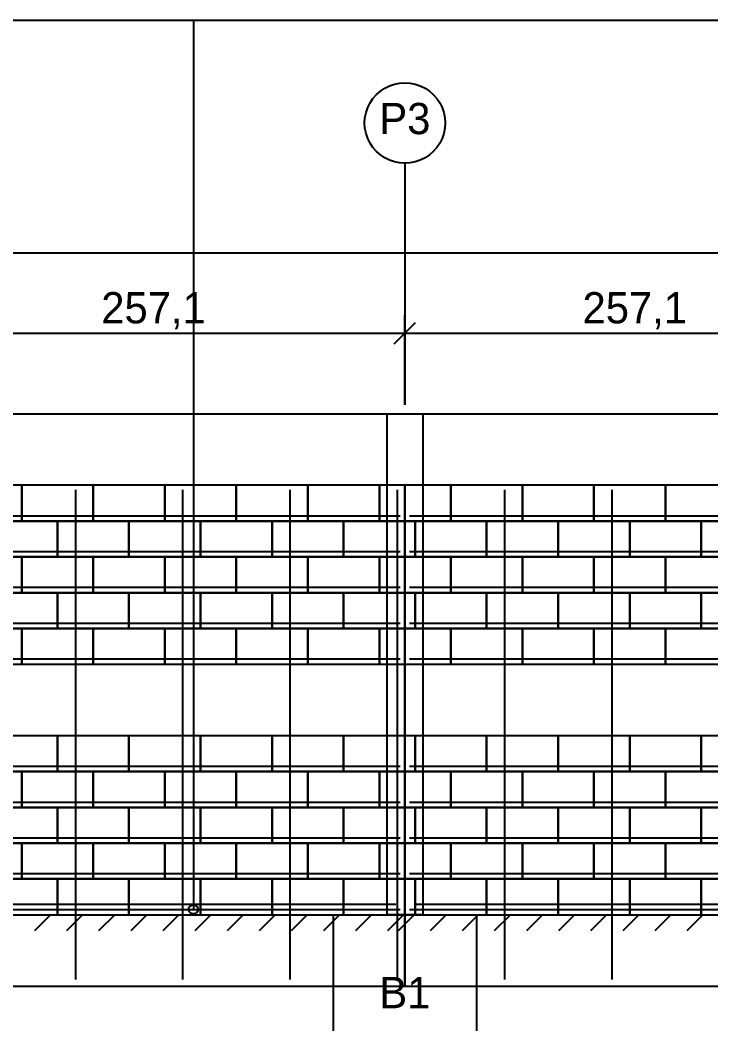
# Model space of a CAD drawing. Header units: millimetres. Extents: x 0 to 3648, y 0 to 594.
# Drawn here: x 2920.8 to 2998.1, y 367.5 to 479.7 of the extents above; entities that cross this region are included whole.
import ezdxf
from ezdxf.enums import TextEntityAlignment as Align

# ---------------------------------------------------------------- set-up
doc = ezdxf.new("R2010")
doc.units = ezdxf.units.MM
for name, color, linetype in [('ALVENARIA', 8, 'CONTINUOUS'), ('COTAS', 4, 'CONTINUOUS'), ('EIXOS', 6, 'CONTINUOUS'), ('FORMAS', 7, 'CONTINUOUS'), ('TEXTOS', 2, 'CONTINUOUS')]:
    doc.layers.add(name, color=color, linetype=linetype)

msp = doc.modelspace()

# ---------------------------------------------------------------- linework, layer by layer
at = {"layer": 'ALVENARIA'}
for p, q in [((2921.00005, 427.73883), (2913, 427.73883)), ((2921.00005, 423.73882), (2921.00005, 427.73883)), ((2929.0001, 427.73883), (2921.00005, 427.73883)), ((2921.00005, 427.73883), (2921.00005, 423.73882)), ((2929.0001, 423.73882), (2929.0001, 427.73883)), ((2937.00015, 427.73883), (2929.0001, 427.73883)), ((2929.0001, 427.73883), (2929.0001, 423.73882)), ((2937.00015, 423.73882), (2937.00015, 427.73883)), ((2944.99995, 427.73883), (2937.00015, 427.73883)), ((2937.00015, 427.73883), (2937.00015, 423.73882)), ((2944.99995, 423.73882), (2944.99995, 427.73883)), ((2953, 427.73883), (2944.99995, 427.73883)), ((2944.99995, 427.73883), (2944.99995, 423.73882)), ((2953, 423.73882), (2953, 427.73883)), ((2961.00005, 427.73883), (2953, 427.73883)), ((2953, 427.73883), (2953, 423.73882)), ((2961.00005, 423.73882), (2961.00005, 427.73883)), ((2963.85712, 427.73883), (2961.00005, 427.73883)), ((2961.00005, 427.73883), (2961.00005, 423.73882)), ((2963.85712, 423.73882), (2963.85712, 427.73883)), ((2969.0001, 427.73883), (2963.85712, 427.73883)), ((2963.85712, 427.73883), (2963.85712, 423.73882)), ((2969.0001, 423.73882), (2969.0001, 427.73883)), ((2977.00015, 427.73883), (2969.0001, 427.73883)), ((2969.0001, 427.73883), (2969.0001, 423.73882)), ((2977.00015, 423.73882), (2977.00015, 427.73883)), ((2984.99995, 427.73883), (2977.00015, 427.73883)), ((2977.00015, 427.73883), (2977.00015, 423.73882)), ((2984.99995, 423.73882), (2984.99995, 427.73883)), ((2993, 427.73883), (2984.99995, 427.73883)), ((2984.99995, 427.73883), (2984.99995, 423.73882)), ((2993, 423.73882), (2993, 427.73883)), ((3001.00005, 427.73883), (2993, 427.73883)), ((2993, 427.73883), (2993, 423.73882)), ((2913, 423.73882), (2921.00005, 423.73882)), ((2924.99995, 423.73882), (2917.00015, 423.73882)), ((2921.00005, 423.73882), (2929.0001, 423.73882)), ((2924.99995, 419.73881), (2924.99995, 423.73882)), ((2933, 423.73882), (2924.99995, 423.73882)), ((2924.99995, 423.73882), (2924.99995, 419.73881)), ((2929.0001, 423.73882), (2937.00015, 423.73882)), ((2933, 419.73881), (2933, 423.73882)), ((2941.00005, 423.73882), (2933, 423.73882)), ((2933, 423.73882), (2933, 419.73881)), ((2937.00015, 423.73882), (2944.99995, 423.73882)), ((2941.00005, 419.73881), (2941.00005, 423.73882)), ((2949.0001, 423.73882), (2941.00005, 423.73882)), ((2941.00005, 423.73882), (2941.00005, 419.73881)), ((2944.99995, 423.73882), (2953, 423.73882)), ((2949.0001, 419.73881), (2949.0001, 423.73882)), ((2957.00015, 423.73882), (2949.0001, 423.73882)), ((2949.0001, 423.73882), (2949.0001, 419.73881)), ((2953, 423.73882), (2961.00005, 423.73882)), ((2957.00015, 419.73881), (2957.00015, 423.73882)), ((2963.85712, 423.73882), (2957.00015, 423.73882)), ((2957.00015, 423.73882), (2957.00015, 419.73881)), ((2961.00005, 423.73882), (2963.85712, 423.73882)), ((2963.85712, 419.73881), (2963.85712, 423.73882)), ((2964.99995, 423.73882), (2963.85712, 423.73882)), ((2963.85712, 423.73882), (2963.85712, 419.73881)), ((2963.85712, 423.73882), (2969.0001, 423.73882)), ((2964.99995, 419.73881), (2964.99995, 423.73882)), ((2973, 423.73882), (2964.99995, 423.73882)), ((2964.99995, 423.73882), (2964.99995, 419.73881)), ((2969.0001, 423.73882), (2977.00015, 423.73882)), ((2973, 419.73881), (2973, 423.73882)), ((2981.00005, 423.73882), (2973, 423.73882)), ((2973, 423.73882), (2973, 419.73881)), ((2977.00015, 423.73882), (2984.99995, 423.73882)), ((2981.00005, 419.73881), (2981.00005, 423.73882)), ((2989.0001, 423.73882), (2981.00005, 423.73882)), ((2981.00005, 423.73882), (2981.00005, 419.73881)), ((2984.99995, 423.73882), (2993, 423.73882)), ((2989.0001, 419.73881), (2989.0001, 423.73882)), ((2997.00015, 423.73882), (2989.0001, 423.73882)), ((2989.0001, 423.73882), (2989.0001, 419.73881)), ((2993, 423.73882), (3001.00005, 423.73882)), ((2997.00015, 419.73881), (2997.00015, 423.73882)), ((3004.99995, 423.73882), (2997.00015, 423.73882)), ((2997.00015, 423.73882), (2997.00015, 419.73881)), ((2921.00005, 419.73881), (2913, 419.73881)), ((2917.00015, 419.73881), (2924.99995, 419.73881)), ((2921.00005, 415.73881), (2921.00005, 419.73881)), ((2929.0001, 419.73881), (2921.00005, 419.73881)), ((2921.00005, 419.73881), (2921.00005, 415.73881)), ((2924.99995, 419.73881), (2933, 419.73881)), ((2929.0001, 415.73881), (2929.0001, 419.73881)), ((2937.00015, 419.73881), (2929.0001, 419.73881)), ((2929.0001, 419.73881), (2929.0001, 415.73881)), ((2933, 419.73881), (2941.00005, 419.73881)), ((2937.00015, 415.73881), (2937.00015, 419.73881)), ((2944.99995, 419.73881), (2937.00015, 419.73881)), ((2937.00015, 419.73881), (2937.00015, 415.73881)), ((2941.00005, 419.73881), (2949.0001, 419.73881)), ((2944.99995, 415.73881), (2944.99995, 419.73881)), ((2953, 419.73881), (2944.99995, 419.73881)), ((2944.99995, 419.73881), (2944.99995, 415.73881)), ((2949.0001, 419.73881), (2957.00015, 419.73881)), ((2953, 415.73881), (2953, 419.73881)), ((2961.00005, 419.73881), (2953, 419.73881)), ((2953, 419.73881), (2953, 415.73881)), ((2957.00015, 419.73881), (2963.85712, 419.73881)), ((2961.00005, 415.73881), (2961.00005, 419.73881)), ((2963.85712, 419.73881), (2961.00005, 419.73881)), ((2961.00005, 419.73881), (2961.00005, 415.73881)), ((2963.85712, 415.73881), (2963.85712, 419.73881)), ((2969.0001, 419.73881), (2963.85712, 419.73881)), ((2963.85712, 419.73881), (2963.85712, 415.73881)), ((2963.85712, 419.73881), (2964.99995, 419.73881)), ((2964.99995, 419.73881), (2973, 419.73881)), ((2969.0001, 415.73881), (2969.0001, 419.73881)), ((2977.00015, 419.73881), (2969.0001, 419.73881)), ((2969.0001, 419.73881), (2969.0001, 415.73881)), ((2973, 419.73881), (2981.00005, 419.73881)), ((2977.00015, 415.73881), (2977.00015, 419.73881)), ((2984.99995, 419.73881), (2977.00015, 419.73881)), ((2977.00015, 419.73881), (2977.00015, 415.73881)), ((2981.00005, 419.73881), (2989.0001, 419.73881)), ((2984.99995, 415.73881), (2984.99995, 419.73881)), ((2993, 419.73881), (2984.99995, 419.73881)), ((2984.99995, 419.73881), (2984.99995, 415.73881)), ((2989.0001, 419.73881), (2997.00015, 419.73881)), ((2993, 415.73881), (2993, 419.73881)), ((3001.00005, 419.73881), (2993, 419.73881)), ((2993, 419.73881), (2993, 415.73881)), ((2997.00015, 419.73881), (3004.99995, 419.73881)), ((2913, 415.73881), (2921.00005, 415.73881)), ((2924.99995, 415.73881), (2917.00015, 415.73881)), ((2921.00005, 415.73881), (2929.0001, 415.73881)), ((2924.99995, 411.73882), (2924.99995, 415.73881)), ((2933, 415.73881), (2924.99995, 415.73881)), ((2924.99995, 415.73881), (2924.99995, 411.73882)), ((2929.0001, 415.73881), (2937.00015, 415.73881)), ((2933, 411.73882), (2933, 415.73881)), ((2941.00005, 415.73881), (2933, 415.73881)), ((2933, 415.73881), (2933, 411.73882)), ((2937.00015, 415.73881), (2944.99995, 415.73881)), ((2941.00005, 411.73882), (2941.00005, 415.73881)), ((2949.0001, 415.73881), (2941.00005, 415.73881)), ((2941.00005, 415.73881), (2941.00005, 411.73882)), ((2944.99995, 415.73881), (2953, 415.73881)), ((2949.0001, 411.73882), (2949.0001, 415.73881)), ((2957.00015, 415.73881), (2949.0001, 415.73881)), ((2949.0001, 415.73881), (2949.0001, 411.73882)), ((2953, 415.73881), (2961.00005, 415.73881)), ((2957.00015, 411.73882), (2957.00015, 415.73881)), ((2963.85712, 415.73881), (2957.00015, 415.73881)), ((2957.00015, 415.73881), (2957.00015, 411.73882)), ((2961.00005, 415.73881), (2963.85712, 415.73881)), ((2963.85712, 411.73882), (2963.85712, 415.73881)), ((2964.99995, 415.73881), (2963.85712, 415.73881)), ((2963.85712, 415.73881), (2963.85712, 411.73882)), ((2963.85712, 415.73881), (2969.0001, 415.73881)), ((2964.99995, 411.73882), (2964.99995, 415.73881)), ((2973, 415.73881), (2964.99995, 415.73881)), ((2964.99995, 415.73881), (2964.99995, 411.73882)), ((2969.0001, 415.73881), (2977.00015, 415.73881)), ((2973, 411.73882), (2973, 415.73881)), ((2981.00005, 415.73881), (2973, 415.73881)), ((2973, 415.73881), (2973, 411.73882)), ((2977.00015, 415.73881), (2984.99995, 415.73881)), ((2981.00005, 411.73882), (2981.00005, 415.73881)), ((2989.0001, 415.73881), (2981.00005, 415.73881)), ((2981.00005, 415.73881), (2981.00005, 411.73882)), ((2984.99995, 415.73881), (2993, 415.73881)), ((2989.0001, 411.73882), (2989.0001, 415.73881)), ((2997.00015, 415.73881), (2989.0001, 415.73881)), ((2989.0001, 415.73881), (2989.0001, 411.73882)), ((2993, 415.73881), (3001.00005, 415.73881)), ((2997.00015, 411.73882), (2997.00015, 415.73881)), ((3004.99995, 415.73881), (2997.00015, 415.73881)), ((2997.00015, 415.73881), (2997.00015, 411.73882)), ((2921.00005, 411.73882), (2913, 411.73882)), ((2917.00015, 411.73882), (2924.99995, 411.73882)), ((2921.00005, 407.73883), (2921.00005, 411.73882)), ((2929.0001, 411.73882), (2921.00005, 411.73882)), ((2921.00005, 411.73882), (2921.00005, 407.73883)), ((2924.99995, 411.73882), (2933, 411.73882)), ((2929.0001, 407.73883), (2929.0001, 411.73882)), ((2937.00015, 411.73882), (2929.0001, 411.73882)), ((2929.0001, 411.73882), (2929.0001, 407.73883)), ((2933, 411.73882), (2941.00005, 411.73882)), ((2937.00015, 407.73883), (2937.00015, 411.73882)), ((2944.99995, 411.73882), (2937.00015, 411.73882)), ((2937.00015, 411.73882), (2937.00015, 407.73883)), ((2941.00005, 411.73882), (2949.0001, 411.73882)), ((2944.99995, 407.73883), (2944.99995, 411.73882)), ((2953, 411.73882), (2944.99995, 411.73882)), ((2944.99995, 411.73882), (2944.99995, 407.73883)), ((2949.0001, 411.73882), (2957.00015, 411.73882)), ((2953, 407.73883), (2953, 411.73882)), ((2961.00005, 411.73882), (2953, 411.73882)), ((2953, 411.73882), (2953, 407.73883)), ((2957.00015, 411.73882), (2963.85712, 411.73882)), ((2961.00005, 407.73883), (2961.00005, 411.73882)), ((2963.85712, 411.73882), (2961.00005, 411.73882)), ((2961.00005, 411.73882), (2961.00005, 407.73883)), ((2963.85712, 407.73883), (2963.85712, 411.73882)), ((2969.0001, 411.73882), (2963.85712, 411.73882)), ((2963.85712, 411.73882), (2963.85712, 407.73883)), ((2963.85712, 411.73882), (2964.99995, 411.73882)), ((2964.99995, 411.73882), (2973, 411.73882)), ((2969.0001, 407.73883), (2969.0001, 411.73882)), ((2977.00015, 411.73882), (2969.0001, 411.73882)), ((2969.0001, 411.73882), (2969.0001, 407.73883)), ((2973, 411.73882), (2981.00005, 411.73882)), ((2977.00015, 407.73883), (2977.00015, 411.73882)), ((2984.99995, 411.73882), (2977.00015, 411.73882)), ((2977.00015, 411.73882), (2977.00015, 407.73883)), ((2981.00005, 411.73882), (2989.0001, 411.73882)), ((2984.99995, 407.73883), (2984.99995, 411.73882)), ((2993, 411.73882), (2984.99995, 411.73882)), ((2984.99995, 411.73882), (2984.99995, 407.73883)), ((2989.0001, 411.73882), (2997.00015, 411.73882)), ((2993, 407.73883), (2993, 411.73882)), ((3001.00005, 411.73882), (2993, 411.73882)), ((2993, 411.73882), (2993, 407.73883)), ((2997.00015, 411.73882), (3004.99995, 411.73882)), ((2913, 407.73883), (2921.00005, 407.73883)), ((2921.00005, 407.73883), (2929.0001, 407.73883)), ((2929.0001, 407.73883), (2937.00015, 407.73883)), ((2937.00015, 407.73883), (2944.99995, 407.73883)), ((2944.99995, 407.73883), (2953, 407.73883)), ((2953, 407.73883), (2961.00005, 407.73883)), ((2961.00005, 407.73883), (2963.85712, 407.73883)), ((2963.85712, 407.73883), (2969.0001, 407.73883)), ((2969.0001, 407.73883), (2977.00015, 407.73883)), ((2977.00015, 407.73883), (2984.99995, 407.73883)), ((2984.99995, 407.73883), (2993, 407.73883)), ((2993, 407.73883), (3001.00005, 407.73883)), ((2924.99995, 399.73881), (2917.00015, 399.73881)), ((2924.99995, 395.73881), (2924.99995, 399.73881)), ((2933, 399.73881), (2924.99995, 399.73881)), ((2924.99995, 399.73881), (2924.99995, 395.73881)), ((2933, 395.73881), (2933, 399.73881)), ((2941.00005, 399.73881), (2933, 399.73881)), ((2933, 399.73881), (2933, 395.73881)), ((2941.00005, 395.73881), (2941.00005, 399.73881)), ((2949.0001, 399.73881), (2941.00005, 399.73881)), ((2941.00005, 399.73881), (2941.00005, 395.73881)), ((2949.0001, 395.73881), (2949.0001, 399.73881)), ((2957.00015, 399.73881), (2949.0001, 399.73881)), ((2949.0001, 399.73881), (2949.0001, 395.73881)), ((2957.00015, 395.73881), (2957.00015, 399.73881)), ((2963.85712, 399.73881), (2957.00015, 399.73881)), ((2957.00015, 399.73881), (2957.00015, 395.73881)), ((2963.85712, 395.73881), (2963.85712, 399.73881)), ((2964.99995, 399.73881), (2963.85712, 399.73881)), ((2963.85712, 399.73881), (2963.85712, 395.73881)), ((2964.99995, 395.73881), (2964.99995, 399.73881)), ((2973, 399.73881), (2964.99995, 399.73881)), ((2964.99995, 399.73881), (2964.99995, 395.73881)), ((2973, 395.73881), (2973, 399.73881)), ((2981.00005, 399.73881), (2973, 399.73881)), ((2973, 399.73881), (2973, 395.73881)), ((2981.00005, 395.73881), (2981.00005, 399.73881)), ((2989.0001, 399.73881), (2981.00005, 399.73881)), ((2981.00005, 399.73881), (2981.00005, 395.73881)), ((2989.0001, 395.73881), (2989.0001, 399.73881)), ((2997.00015, 399.73881), (2989.0001, 399.73881)), ((2989.0001, 399.73881), (2989.0001, 395.73881)), ((2997.00015, 395.73881), (2997.00015, 399.73881)), ((3004.99995, 399.73881), (2997.00015, 399.73881)), ((2997.00015, 399.73881), (2997.00015, 395.73881)), ((2921.00005, 395.73881), (2913, 395.73881)), ((2917.00015, 395.73881), (2924.99995, 395.73881)), ((2921.00005, 391.73882), (2921.00005, 395.73881)), ((2929.0001, 395.73881), (2921.00005, 395.73881)), ((2921.00005, 395.73881), (2921.00005, 391.73882)), ((2924.99995, 395.73881), (2933, 395.73881)), ((2929.0001, 391.73882), (2929.0001, 395.73881)), ((2937.00015, 395.73881), (2929.0001, 395.73881)), ((2929.0001, 395.73881), (2929.0001, 391.73882)), ((2933, 395.73881), (2941.00005, 395.73881)), ((2937.00015, 391.73882), (2937.00015, 395.73881)), ((2944.99995, 395.73881), (2937.00015, 395.73881)), ((2937.00015, 395.73881), (2937.00015, 391.73882)), ((2941.00005, 395.73881), (2949.0001, 395.73881)), ((2944.99995, 391.73882), (2944.99995, 395.73881)), ((2953, 395.73881), (2944.99995, 395.73881)), ((2944.99995, 395.73881), (2944.99995, 391.73882)), ((2949.0001, 395.73881), (2957.00015, 395.73881)), ((2953, 391.73882), (2953, 395.73881)), ((2961.00005, 395.73881), (2953, 395.73881)), ((2953, 395.73881), (2953, 391.73882)), ((2957.00015, 395.73881), (2963.85712, 395.73881)), ((2961.00005, 391.73882), (2961.00005, 395.73881)), ((2963.85712, 395.73881), (2961.00005, 395.73881)), ((2961.00005, 395.73881), (2961.00005, 391.73882)), ((2963.85712, 391.73882), (2963.85712, 395.73881)), ((2969.0001, 395.73881), (2963.85712, 395.73881)), ((2963.85712, 395.73881), (2963.85712, 391.73882)), ((2963.85712, 395.73881), (2964.99995, 395.73881)), ((2964.99995, 395.73881), (2973, 395.73881)), ((2969.0001, 391.73882), (2969.0001, 395.73881)), ((2977.00015, 395.73881), (2969.0001, 395.73881)), ((2969.0001, 395.73881), (2969.0001, 391.73882)), ((2973, 395.73881), (2981.00005, 395.73881)), ((2977.00015, 391.73882), (2977.00015, 395.73881)), ((2984.99995, 395.73881), (2977.00015, 395.73881)), ((2977.00015, 395.73881), (2977.00015, 391.73882)), ((2981.00005, 395.73881), (2989.0001, 395.73881)), ((2984.99995, 391.73882), (2984.99995, 395.73881)), ((2993, 395.73881), (2984.99995, 395.73881)), ((2984.99995, 395.73881), (2984.99995, 391.73882)), ((2989.0001, 395.73881), (2997.00015, 395.73881)), ((2993, 391.73882), (2993, 395.73881)), ((3001.00005, 395.73881), (2993, 395.73881)), ((2993, 395.73881), (2993, 391.73882)), ((2997.00015, 395.73881), (3004.99995, 395.73881)), ((2913, 391.73882), (2921.00005, 391.73882)), ((2924.99995, 391.73882), (2917.00015, 391.73882)), ((2921.00005, 391.73882), (2929.0001, 391.73882)), ((2924.99995, 387.73883), (2924.99995, 391.73882)), ((2933, 391.73882), (2924.99995, 391.73882)), ((2924.99995, 391.73882), (2924.99995, 387.73883)), ((2929.0001, 391.73882), (2937.00015, 391.73882)), ((2933, 387.73883), (2933, 391.73882)), ((2941.00005, 391.73882), (2933, 391.73882)), ((2933, 391.73882), (2933, 387.73883)), ((2937.00015, 391.73882), (2944.99995, 391.73882)), ((2941.00005, 387.73883), (2941.00005, 391.73882)), ((2949.0001, 391.73882), (2941.00005, 391.73882)), ((2941.00005, 391.73882), (2941.00005, 387.73883)), ((2944.99995, 391.73882), (2953, 391.73882)), ((2949.0001, 387.73883), (2949.0001, 391.73882)), ((2957.00015, 391.73882), (2949.0001, 391.73882)), ((2949.0001, 391.73882), (2949.0001, 387.73883)), ((2953, 391.73882), (2961.00005, 391.73882)), ((2957.00015, 387.73883), (2957.00015, 391.73882)), ((2963.85712, 391.73882), (2957.00015, 391.73882)), ((2957.00015, 391.73882), (2957.00015, 387.73883)), ((2961.00005, 391.73882), (2963.85712, 391.73882)), ((2963.85712, 387.73883), (2963.85712, 391.73882)), ((2964.99995, 391.73882), (2963.85712, 391.73882)), ((2963.85712, 391.73882), (2963.85712, 387.73883)), ((2963.85712, 391.73882), (2969.0001, 391.73882)), ((2964.99995, 387.73883), (2964.99995, 391.73882)), ((2973, 391.73882), (2964.99995, 391.73882)), ((2964.99995, 391.73882), (2964.99995, 387.73883)), ((2969.0001, 391.73882), (2977.00015, 391.73882)), ((2973, 387.73883), (2973, 391.73882)), ((2981.00005, 391.73882), (2973, 391.73882)), ((2973, 391.73882), (2973, 387.73883)), ((2977.00015, 391.73882), (2984.99995, 391.73882)), ((2981.00005, 387.73883), (2981.00005, 391.73882)), ((2989.0001, 391.73882), (2981.00005, 391.73882)), ((2981.00005, 391.73882), (2981.00005, 387.73883)), ((2984.99995, 391.73882), (2993, 391.73882)), ((2989.0001, 387.73883), (2989.0001, 391.73882)), ((2997.00015, 391.73882), (2989.0001, 391.73882)), ((2989.0001, 391.73882), (2989.0001, 387.73883)), ((2993, 391.73882), (3001.00005, 391.73882)), ((2997.00015, 387.73883), (2997.00015, 391.73882)), ((3004.99995, 391.73882), (2997.00015, 391.73882)), ((2997.00015, 391.73882), (2997.00015, 387.73883)), ((2921.00005, 387.73883), (2913, 387.73883)), ((2917.00015, 387.73883), (2924.99995, 387.73883)), ((2921.00005, 383.73883), (2921.00005, 387.73883)), ((2929.0001, 387.73883), (2921.00005, 387.73883)), ((2921.00005, 387.73883), (2921.00005, 383.73883)), ((2924.99995, 387.73883), (2933, 387.73883)), ((2929.0001, 383.73883), (2929.0001, 387.73883)), ((2937.00015, 387.73883), (2929.0001, 387.73883)), ((2929.0001, 387.73883), (2929.0001, 383.73883)), ((2933, 387.73883), (2941.00005, 387.73883)), ((2937.00015, 383.73883), (2937.00015, 387.73883)), ((2944.99995, 387.73883), (2937.00015, 387.73883)), ((2937.00015, 387.73883), (2937.00015, 383.73883)), ((2941.00005, 387.73883), (2949.0001, 387.73883)), ((2944.99995, 383.73883), (2944.99995, 387.73883)), ((2953, 387.73883), (2944.99995, 387.73883)), ((2944.99995, 387.73883), (2944.99995, 383.73883)), ((2949.0001, 387.73883), (2957.00015, 387.73883)), ((2953, 383.73883), (2953, 387.73883)), ((2961.00005, 387.73883), (2953, 387.73883)), ((2953, 387.73883), (2953, 383.73883)), ((2957.00015, 387.73883), (2963.85712, 387.73883)), ((2961.00005, 383.73883), (2961.00005, 387.73883)), ((2963.85712, 387.73883), (2961.00005, 387.73883)), ((2961.00005, 387.73883), (2961.00005, 383.73883)), ((2963.85712, 383.73883), (2963.85712, 387.73883)), ((2969.0001, 387.73883), (2963.85712, 387.73883)), ((2963.85712, 387.73883), (2963.85712, 383.73883)), ((2963.85712, 387.73883), (2964.99995, 387.73883)), ((2964.99995, 387.73883), (2973, 387.73883)), ((2969.0001, 383.73883), (2969.0001, 387.73883)), ((2977.00015, 387.73883), (2969.0001, 387.73883)), ((2969.0001, 387.73883), (2969.0001, 383.73883)), ((2973, 387.73883), (2981.00005, 387.73883)), ((2977.00015, 383.73883), (2977.00015, 387.73883)), ((2984.99995, 387.73883), (2977.00015, 387.73883)), ((2977.00015, 387.73883), (2977.00015, 383.73883)), ((2981.00005, 387.73883), (2989.0001, 387.73883)), ((2984.99995, 383.73883), (2984.99995, 387.73883)), ((2993, 387.73883), (2984.99995, 387.73883)), ((2984.99995, 387.73883), (2984.99995, 383.73883)), ((2989.0001, 387.73883), (2997.00015, 387.73883)), ((2993, 383.73883), (2993, 387.73883)), ((3001.00005, 387.73883), (2993, 387.73883)), ((2993, 387.73883), (2993, 383.73883)), ((2997.00015, 387.73883), (3004.99995, 387.73883)), ((2913, 383.73883), (2921.00005, 383.73883)), ((2924.99995, 383.73883), (2917.00015, 383.73883)), ((2921.00005, 383.73883), (2929.0001, 383.73883)), ((2924.99995, 379.73881), (2924.99995, 383.73883)), ((2933, 383.73883), (2924.99995, 383.73883)), ((2924.99995, 383.73883), (2924.99995, 379.73881)), ((2929.0001, 383.73883), (2937.00015, 383.73883)), ((2933, 379.73881), (2933, 383.73883)), ((2941.00005, 383.73883), (2933, 383.73883)), ((2933, 383.73883), (2933, 379.73881)), ((2937.00015, 383.73883), (2944.99995, 383.73883)), ((2941.00005, 379.73881), (2941.00005, 383.73883)), ((2949.0001, 383.73883), (2941.00005, 383.73883)), ((2941.00005, 383.73883), (2941.00005, 379.73881)), ((2944.99995, 383.73883), (2953, 383.73883)), ((2949.0001, 379.73881), (2949.0001, 383.73883)), ((2957.00015, 383.73883), (2949.0001, 383.73883)), ((2949.0001, 383.73883), (2949.0001, 379.73881)), ((2953, 383.73883), (2961.00005, 383.73883)), ((2957.00015, 379.73881), (2957.00015, 383.73883)), ((2963.85712, 383.73883), (2957.00015, 383.73883)), ((2957.00015, 383.73883), (2957.00015, 379.73881)), ((2961.00005, 383.73883), (2963.85712, 383.73883)), ((2963.85712, 379.73881), (2963.85712, 383.73883)), ((2964.99995, 383.73883), (2963.85712, 383.73883)), ((2963.85712, 383.73883), (2963.85712, 379.73881)), ((2963.85712, 383.73883), (2969.0001, 383.73883)), ((2964.99995, 379.73881), (2964.99995, 383.73883)), ((2973, 383.73883), (2964.99995, 383.73883)), ((2964.99995, 383.73883), (2964.99995, 379.73881)), ((2969.0001, 383.73883), (2977.00015, 383.73883)), ((2973, 379.73881), (2973, 383.73883)), ((2981.00005, 383.73883), (2973, 383.73883)), ((2973, 383.73883), (2973, 379.73881)), ((2977.00015, 383.73883), (2984.99995, 383.73883)), ((2981.00005, 379.73881), (2981.00005, 383.73883)), ((2989.0001, 383.73883), (2981.00005, 383.73883)), ((2981.00005, 383.73883), (2981.00005, 379.73881)), ((2984.99995, 383.73883), (2993, 383.73883)), ((2989.0001, 379.73881), (2989.0001, 383.73883)), ((2997.00015, 383.73883), (2989.0001, 383.73883)), ((2989.0001, 383.73883), (2989.0001, 379.73881)), ((2993, 383.73883), (3001.00005, 383.73883)), ((2997.00015, 379.73881), (2997.00015, 383.73883)), ((3004.99995, 383.73883), (2997.00015, 383.73883)), ((2997.00015, 383.73883), (2997.00015, 379.73881)), ((2917.00015, 379.73881), (2924.99995, 379.73881)), ((2924.99995, 379.73881), (2933, 379.73881)), ((2933, 379.73881), (2941.00005, 379.73881)), ((2941.00005, 379.73881), (2949.0001, 379.73881)), ((2949.0001, 379.73881), (2957.00015, 379.73881)), ((2957.00015, 379.73881), (2963.85712, 379.73881)), ((2963.85712, 379.73881), (2964.99995, 379.73881)), ((2964.99995, 379.73881), (2973, 379.73881)), ((2973, 379.73881), (2981.00005, 379.73881)), ((2981.00005, 379.73881), (2989.0001, 379.73881)), ((2989.0001, 379.73881), (2997.00015, 379.73881)), ((2997.00015, 379.73881), (3004.99995, 379.73881))]:
    msp.add_line(p, q, dxfattribs=at)
at = {"layer": 'COTAS'}
for p, q in [((2940.20002, 479.73882), (2940.20002, 380.33883)), ((2859.50015, 453.73882), (3222.49995, 453.73882)), ((2963.85712, 436.73882), (2963.85712, 446.73882)), ((2963.85712, 436.73882), (2963.85712, 446.73882)), ((2962.6572, 443.53882), (2965.05729, 445.93882)), ((2962.6572, 443.53882), (2965.05729, 445.93882)), ((2910.92869, 444.73881), (2965.35727, 444.73881)), ((2962.35722, 444.73881), (3016.78581, 444.73881))]:
    msp.add_line(p, q, dxfattribs=at)
at = {"layer": 'EIXOS'}
for p, q in [((2961.60727, 472.13593), (2962.13512, 472.39628)), ((2962.13512, 472.39628), (2962.69251, 472.58549)), ((2962.69251, 472.58549), (2963.26993, 472.70032)), ((2963.26993, 472.70032), (2963.85712, 472.73882)), ((2963.85712, 472.73882), (2964.44456, 472.70032)), ((2964.44456, 472.70032), (2965.02199, 472.58549)), ((2965.02199, 472.58549), (2965.57938, 472.39628)), ((2965.57938, 472.39628), (2966.10722, 472.13593)), ((2960.28716, 470.97824), (2960.67528, 471.4208)), ((2960.67528, 471.4208), (2961.11774, 471.80891)), ((2961.11774, 471.80891), (2961.60727, 472.13593)), ((2966.10722, 472.13593), (2966.5965, 471.80891)), ((2966.5965, 471.80891), (2967.03921, 471.4208)), ((2967.03921, 471.4208), (2967.42733, 470.97824)), ((2959.69972, 469.9609), (2959.96014, 470.48882)), ((2959.96014, 470.48882), (2960.28716, 470.97824)), ((2967.42733, 470.97824), (2967.75436, 470.48882)), ((2967.75436, 470.48882), (2968.01452, 469.9609)), ((2959.39573, 468.82619), (2959.51042, 469.4035)), ((2959.51042, 469.4035), (2959.69972, 469.9609)), ((2968.01452, 469.9609), (2968.20383, 469.4035)), ((2968.20383, 469.4035), (2968.31876, 468.82619)), ((2959.35717, 468.23881), (2959.39573, 468.82619)), ((2959.39573, 467.65145), (2959.35717, 468.23881)), ((2968.31876, 468.82619), (2968.35707, 468.23881)), ((2968.35707, 468.23881), (2968.31876, 467.65145)), ((2959.51042, 467.07414), (2959.39573, 467.65145)), ((2959.69972, 466.51675), (2959.51042, 467.07414)), ((2968.20383, 467.07414), (2968.01452, 466.51675)), ((2968.31876, 467.65145), (2968.20383, 467.07414)), ((2959.96014, 465.98882), (2959.69972, 466.51675)), ((2960.28716, 465.49939), (2959.96014, 465.98882)), ((2967.75436, 465.98882), (2967.42733, 465.49939)), ((2968.01452, 466.51675), (2967.75436, 465.98882)), ((2960.67528, 465.05684), (2960.28716, 465.49939)), ((2961.11774, 464.66873), (2960.67528, 465.05684)), ((2961.60727, 464.3417), (2961.11774, 464.66873)), ((2966.5965, 464.66873), (2966.10722, 464.3417)), ((2967.03921, 465.05684), (2966.5965, 464.66873)), ((2967.42733, 465.49939), (2967.03921, 465.05684)), ((2962.13512, 464.08136), (2961.60727, 464.3417)), ((2962.69251, 463.89216), (2962.13512, 464.08136)), ((2963.26993, 463.77732), (2962.69251, 463.89216)), ((2963.85712, 463.73882), (2963.26993, 463.77732)), ((2964.44456, 463.77732), (2963.85712, 463.73882)), ((2963.85712, 463.73882), (2963.85712, 436.73882)), ((2965.02199, 463.89216), (2964.44456, 463.77732)), ((2965.57938, 464.08136), (2965.02199, 463.89216)), ((2966.10722, 464.3417), (2965.57938, 464.08136)), ((2927.00015, 427.22601), (2927.00015, 372.50805)), ((2939.0001, 427.22601), (2939.0001, 372.50805)), ((2951.00005, 427.22601), (2951.00005, 372.50805)), ((2963, 427.22601), (2963, 372.50805)), ((2974.99995, 427.22601), (2974.99995, 372.50805)), ((2987.00015, 427.22601), (2987.00015, 372.50805)), ((2912.94141, 424.33882), (2963.3443, 424.33882)), ((2964.36994, 424.33882), (3014.77284, 424.33882)), ((2858.94877, 423.73882), (3223.05133, 423.73882)), ((2912.94141, 420.33883), (2963.3443, 420.33883)), ((2964.36994, 420.33883), (3014.77284, 420.33883)), ((2912.94141, 416.33882), (2963.3443, 416.33882)), ((2964.36994, 416.33882), (3014.77284, 416.33882)), ((2912.94141, 412.33881), (2963.3443, 412.33881)), ((2964.36994, 412.33881), (3014.77284, 412.33881)), ((2912.94141, 408.33882), (2963.3443, 408.33882)), ((2964.36994, 408.33882), (3014.77284, 408.33882)), ((2912.94141, 396.33882), (2963.3443, 396.33882)), ((2964.36994, 396.33882), (3014.77284, 396.33882)), ((2912.94141, 392.33881), (2963.3443, 392.33881)), ((2964.36994, 392.33881), (3014.77284, 392.33881)), ((2912.94141, 388.33882), (2963.3443, 388.33882)), ((2964.36994, 388.33882), (3014.77284, 388.33882)), ((2912.94141, 384.33882), (2963.3443, 384.33882)), ((2964.36994, 384.33882), (3014.77284, 384.33882)), ((2913.45423, 380.93882), (2962.83148, 380.93882)), ((2964.88276, 380.93882), (3014.26002, 380.93882)), ((2912.94141, 380.33883), (2963.3443, 380.33883)), ((2964.36994, 380.33883), (3014.77284, 380.33883))]:
    msp.add_line(p, q, dxfattribs=at)
at = {"layer": 'FORMAS'}
for p, q in [((2863.05133, 479.73882), (3218.94877, 479.73882)), ((2912.42859, 435.73881), (2963.85712, 435.73881)), ((2961.85717, 435.73881), (2965.85707, 435.73881)), ((2961.85717, 379.73881), (2961.85717, 435.73881)), ((2963.85712, 435.73881), (3015.28566, 435.73881)), ((2965.85707, 435.73881), (2965.85707, 379.73881)), ((2963.85712, 427.73883), (2912.42859, 427.73883)), ((2963.85712, 427.73883), (2912.42859, 427.73883)), ((2963.85712, 379.73881), (2963.85712, 427.73883)), ((3015.28566, 427.73883), (2963.85712, 427.73883)), ((2963.85712, 427.73883), (2963.85712, 379.73881)), ((3015.28566, 427.73883), (2963.85712, 427.73883)), ((2912.42859, 407.73883), (2963.85712, 407.73883)), ((2963.85712, 407.73883), (2963.85712, 399.73881)), ((2963.85712, 407.73883), (3015.28566, 407.73883)), ((2963.85712, 399.73881), (2963.85712, 407.73883)), ((2963.85712, 399.73881), (2912.42859, 399.73881)), ((3015.28566, 399.73881), (2963.85712, 399.73881)), ((2939.6872, 380.33883), (2939.69171, 380.40575)), ((2939.69171, 380.40575), (2939.70473, 380.47154)), ((2939.70473, 380.47154), (2939.72626, 380.53508)), ((2939.72626, 380.53508), (2939.75581, 380.59524)), ((2939.75581, 380.59524), (2939.79312, 380.65102)), ((2939.79312, 380.65102), (2939.83744, 380.70144)), ((2939.83744, 380.70144), (2939.88777, 380.74567)), ((2939.88777, 380.74567), (2939.94361, 380.78295)), ((2939.94361, 380.78295), (2940.00371, 380.81259)), ((2940.00371, 380.81259), (2940.06731, 380.83415)), ((2940.06731, 380.83415), (2940.13316, 380.84724)), ((2940.13316, 380.84724), (2940.20002, 380.85165)), ((2940.20002, 380.85165), (2940.26688, 380.84724)), ((2940.26688, 380.84724), (2940.33273, 380.83415)), ((2940.33273, 380.83415), (2940.39633, 380.81259)), ((2940.39633, 380.81259), (2940.45643, 380.78295)), ((2940.45643, 380.78295), (2940.51227, 380.74567)), ((2940.51227, 380.74567), (2940.5626, 380.70144)), ((2940.5626, 380.70144), (2940.60692, 380.65102)), ((2940.60692, 380.65102), (2940.64423, 380.59524)), ((2940.64423, 380.59524), (2940.67378, 380.53508)), ((2940.67378, 380.53508), (2940.69531, 380.47154)), ((2940.69531, 380.47154), (2940.70858, 380.40575)), ((2940.70858, 380.40575), (2940.71284, 380.33883)), ((2912.42859, 379.73881), (2963.85712, 379.73881)), ((2912.42859, 379.73881), (2963.85712, 379.73881)), ((2924.22346, 379.73881), (2922.42859, 377.94394)), ((2927.8132, 379.73881), (2926.01833, 377.94394)), ((2931.40294, 379.73881), (2929.60807, 377.94394)), ((2934.99269, 379.73881), (2933.19782, 377.94394)), ((2938.58243, 379.73881), (2936.78756, 377.94394)), ((2939.69171, 380.27188), (2939.6872, 380.33883)), ((2939.70473, 380.20609), (2939.69171, 380.27188)), ((2939.72626, 380.14258), (2939.70473, 380.20609)), ((2939.75581, 380.08242), (2939.72626, 380.14258)), ((2939.79312, 380.02664), (2939.75581, 380.08242)), ((2939.83744, 379.97619), (2939.79312, 380.02664)), ((2939.88777, 379.93196), (2939.83744, 379.97619)), ((2939.94361, 379.89471), (2939.88777, 379.93196)), ((2940.00371, 379.86504), (2939.94361, 379.89471)), ((2940.06731, 379.84347), (2940.00371, 379.86504)), ((2940.13316, 379.83039), (2940.06731, 379.84347)), ((2940.20002, 379.82601), (2940.13316, 379.83039)), ((2940.26688, 379.83039), (2940.20002, 379.82601)), ((2940.33273, 379.84347), (2940.26688, 379.83039)), ((2940.39633, 379.86504), (2940.33273, 379.84347)), ((2942.17218, 379.73881), (2940.3773, 377.94394)), ((2940.45643, 379.89471), (2940.39633, 379.86504)), ((2940.51227, 379.93196), (2940.45643, 379.89471)), ((2940.5626, 379.97619), (2940.51227, 379.93196)), ((2940.60692, 380.02664), (2940.5626, 379.97619)), ((2940.64423, 380.08242), (2940.60692, 380.02664)), ((2940.67378, 380.14258), (2940.64423, 380.08242)), ((2940.69531, 380.20609), (2940.67378, 380.14258)), ((2940.70858, 380.27188), (2940.69531, 380.20609)), ((2940.71284, 380.33883), (2940.70858, 380.27188)), ((2945.76192, 379.73881), (2943.96705, 377.94394)), ((2949.35166, 379.73881), (2947.55679, 377.94394)), ((2952.94141, 379.73881), (2951.14653, 377.94394)), ((2956.53115, 379.73881), (2954.73628, 377.94394)), ((2960.12089, 379.73881), (2958.32602, 377.94394)), ((2965.85707, 379.73881), (2961.85717, 379.73881)), ((2963.71064, 379.73881), (2961.91577, 377.94394)), ((2964.88276, 379.73881), (2963.08789, 377.94394)), ((2963.85712, 379.73881), (3015.28566, 379.73881)), ((2963.85712, 379.73881), (3015.28566, 379.73881)), ((2968.47251, 379.73881), (2966.67763, 377.94394)), ((2972.06225, 379.73881), (2970.26738, 377.94394)), ((2975.65199, 379.73881), (2973.85712, 377.94394)), ((2979.24174, 379.73881), (2977.44686, 377.94394)), ((2982.83148, 379.73881), (2981.03661, 377.94394)), ((2986.42122, 379.73881), (2984.62635, 377.94394)), ((2990.01097, 379.73881), (2988.2161, 377.94394)), ((2993.60071, 379.73881), (2991.80584, 377.94394)), ((2997.19045, 379.73881), (2995.39558, 377.94394))]:
    msp.add_line(p, q, dxfattribs=at)
at = {"layer": 'TEXTOS'}
for p, q in [((2912.42859, 379.73881), (2963.85712, 379.73881)), ((2955.85707, 379.73881), (2971.85717, 379.73881)), ((2955.85707, 363.73883), (2955.85707, 379.73881)), ((2963.85712, 379.73881), (2963.85712, 371.73882)), ((2963.85712, 379.73881), (3015.28566, 379.73881)), ((2963.85712, 371.73882), (2963.85712, 379.73881)), ((2971.85717, 379.73881), (2971.85717, 363.73883)), ((2963.85712, 371.73882), (2912.42859, 371.73882)), ((3015.28566, 371.73882), (2963.85712, 371.73882))]:
    msp.add_line(p, q, dxfattribs=at)

# ---------------------------------------------------------------- texts
at = {"layer": 'COTAS'}
for p in [(2935.74289, 445.83882), (2989.57151, 445.83882)]:
    msp.add_text('257,1', height=3.49162, dxfattribs=at).set_placement(p, align=Align.CENTER)
at = {"layer": 'TEXTOS'}
for s, height, p in [('P3', 3.49162, (2963.85712, 466.98881)), ('B1', 3.49231, (2963.85712, 369.28881))]:
    msp.add_text(s, height=height, dxfattribs=at).set_placement(p, align=Align.CENTER)

doc.saveas('drawing.dxf')
